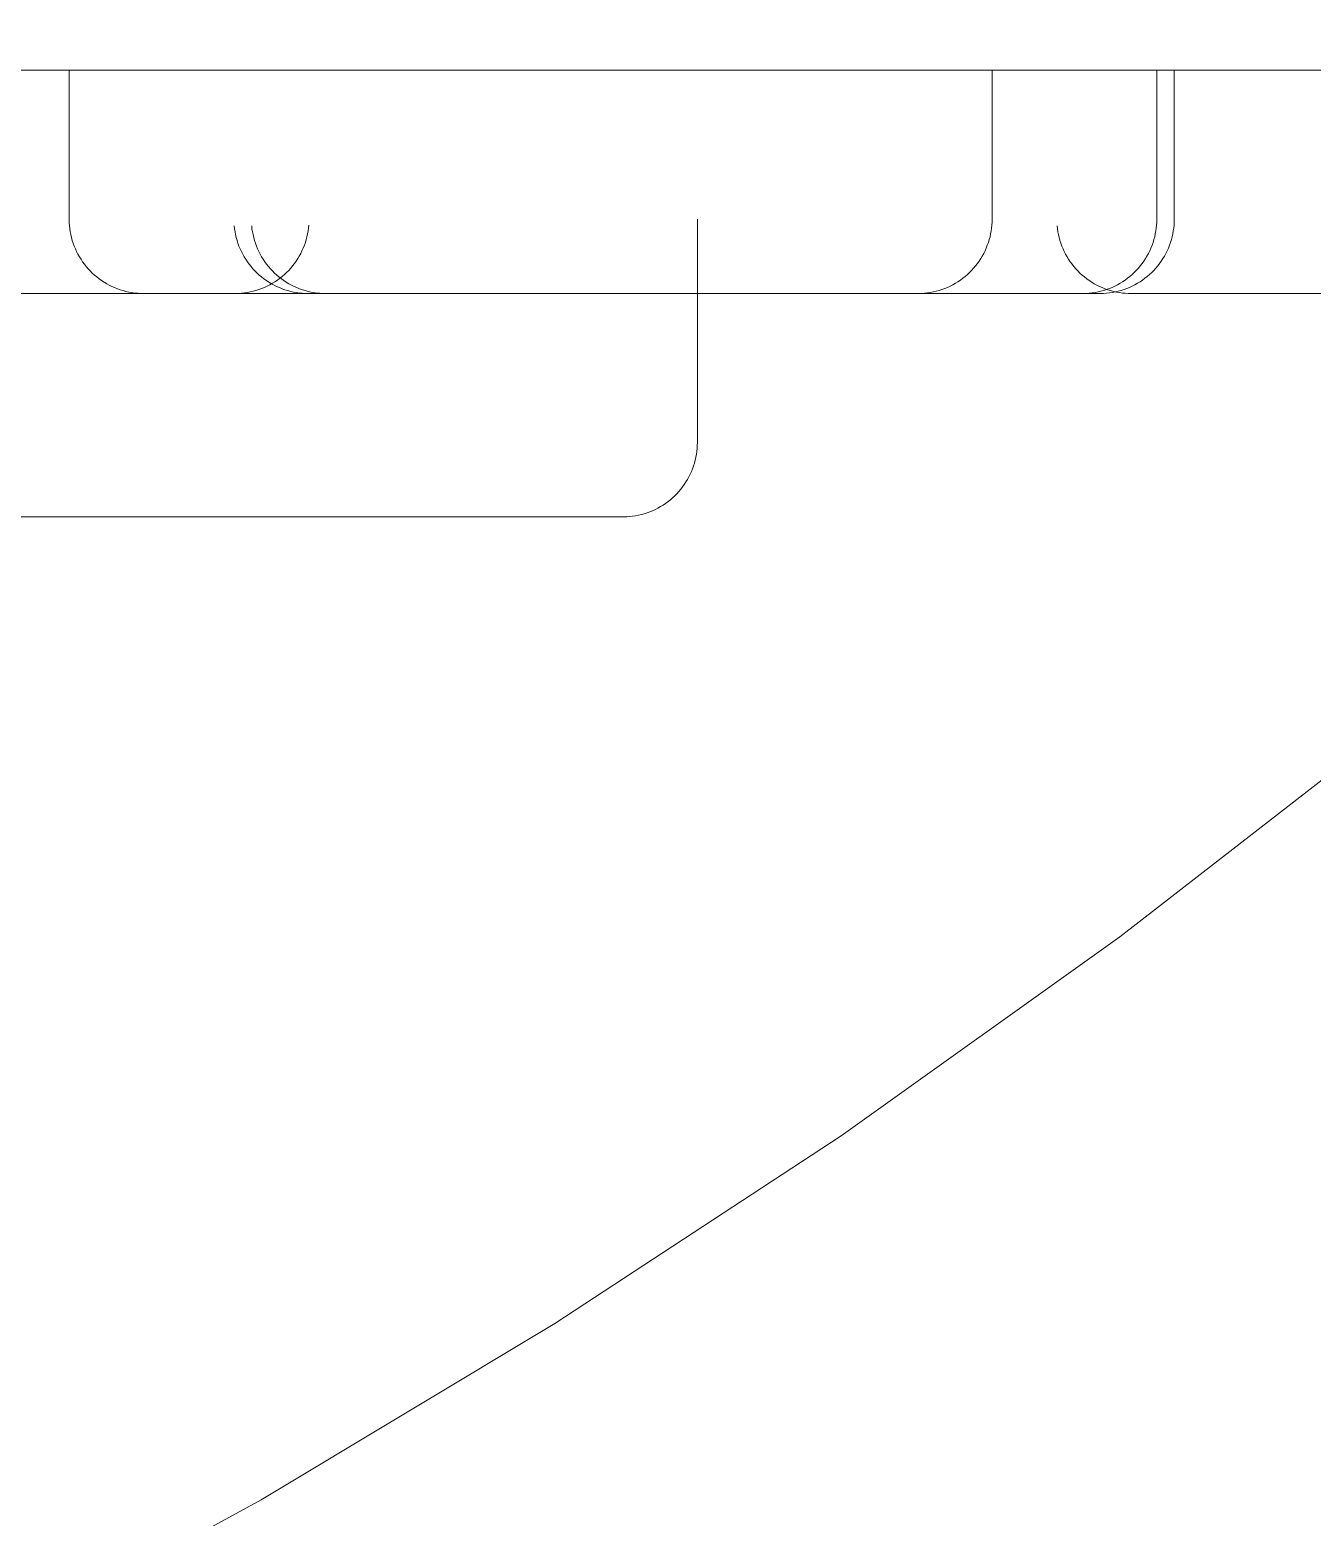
# Model space of a CAD drawing. Header units: metres. Extents: x 13415 to 21618, y 7657 to 10396.
# Drawn here: x 17742.432 to 17744.155, y 9336.404 to 9338.401 of the extents above; entities that cross this region are included whole.
import ezdxf

# ---------------------------------------------------------------- set-up
doc = ezdxf.new("R2010")
doc.units = ezdxf.units.M
doc.header["$LTSCALE"] = 0.2
doc.layers.add('02', color=2, linetype='Continuous')
doc.layers.add('A-GENM', color=2, linetype='Continuous', lineweight=9)

msp = doc.modelspace()

# ---------------------------------------------------------------- hatches: boundary and pattern name
at = {"layer": '02'}
h = msp.add_hatch(dxfattribs=at)
h.set_pattern_fill('ANGLE', color=1, scale=5)
h.set_pattern_definition([(0, (-6806.05, 3562.744), (0, 34.925), [25.4, -9.525]), (90, (-6806.05, 3562.744), (-34.925, 2e-15), [25.4, -9.525])])
h.paths.add_polyline_path([(17948.7938, 9438.521), (17688.7938, 9438.521), (17688.7938, 9148.521), (17948.7938, 9148.521)])

# ---------------------------------------------------------------- linework, layer by layer
at = {"layer": 'A-GENM'}
for p, q in [((17742.4851, 9338.3471), (17742.4851, 9338.1471)), ((17742.5155, 9338.3471), (17743.2967, 9338.3471)), ((17743.2701, 9338.3471), (17743.7143, 9338.3471)), ((17743.2967, 9338.3471), (17743.3783, 9338.3471)), ((17743.7143, 9338.3471), (17743.8515, 9338.3471)), ((17743.7251, 9338.1471), (17743.7251, 9338.3471)), ((17743.828, 9338.3471), (17743.9464, 9338.3471)), ((17743.8424, 9338.3471), (17744.1071, 9338.3471)), ((17743.8424, 9338.3471), (17744.6714, 9338.3471)), ((17744.1213, 9338.3471), (17743.8424, 9338.3471)), ((17743.9464, 9338.1471), (17743.9464, 9338.3471)), ((17743.9699, 9338.1471), (17743.9699, 9338.3471)), ((17743.3291, 9337.8471), (17743.3291, 9338.1471)), ((17743.0349, 9338.0471), (17743.0442, 9338.0471))]:
    msp.add_line(p, q, dxfattribs=at)
at = {"layer": 'A-GENM', "flags": 128}
for points in [[(17737.0291, 9338.3471), (17737.8609, 9338.3471), (17738.6913, 9338.3471), (17739.5191, 9338.3471), (17740.3429, 9338.3471), (17741.1614, 9338.3471), (17741.9733, 9338.3471), (17742.7773, 9338.3471), (17743.5721, 9338.3471), (17744.3564, 9338.3471), (17745.129, 9338.3471), (17745.8886, 9338.3471), (17746.6341, 9338.3471), (17747.3642, 9338.3471), (17748.0778, 9338.3471), (17748.7737, 9338.3471), (17749.4508, 9338.3471)], [(17742.5851, 9338.0471), (17742.5811, 9338.0472), (17742.5772, 9338.0474), (17742.5732, 9338.0478), (17742.5692, 9338.0484), (17742.5653, 9338.0491), (17742.5614, 9338.05), (17742.5575, 9338.051), (17742.5537, 9338.0522), (17742.5499, 9338.0535), (17742.5462, 9338.055), (17742.5425, 9338.0566), (17742.539, 9338.0584), (17742.5355, 9338.0603), (17742.532, 9338.0624), (17742.5287, 9338.0646), (17742.5254, 9338.0669), (17742.5223, 9338.0694), (17742.5192, 9338.0719), (17742.5162, 9338.0746), (17742.5134, 9338.0774), (17742.5107, 9338.0804), (17742.5081, 9338.0834), (17742.5056, 9338.0865), (17742.5032, 9338.0898), (17742.501, 9338.0931), (17742.4989, 9338.0965), (17742.4969, 9338.1), (17742.4951, 9338.1035), (17742.4935, 9338.1072), (17742.4919, 9338.1109), (17742.4906, 9338.1146), (17742.4893, 9338.1184), (17742.4883, 9338.1223), (17742.4874, 9338.1262), (17742.4866, 9338.1301), (17742.486, 9338.1341), (17742.4856, 9338.1381), (17742.4853, 9338.142), (17742.4851, 9338.146), (17742.4851, 9338.1471)], [(17742.8064, 9338.0471), (17742.8024, 9338.0472), (17742.7984, 9338.0474), (17742.7945, 9338.0478), (17742.7905, 9338.0484), (17742.7866, 9338.0491), (17742.7827, 9338.05), (17742.7788, 9338.051), (17742.775, 9338.0522), (17742.7712, 9338.0535), (17742.7675, 9338.055), (17742.7638, 9338.0566), (17742.7603, 9338.0584), (17742.7568, 9338.0603), (17742.7533, 9338.0624), (17742.75, 9338.0646), (17742.7467, 9338.0669), (17742.7436, 9338.0694), (17742.7405, 9338.0719), (17742.7375, 9338.0746), (17742.7347, 9338.0774), (17742.732, 9338.0804), (17742.7294, 9338.0834), (17742.7269, 9338.0865), (17742.7245, 9338.0898), (17742.7223, 9338.0931), (17742.7202, 9338.0965), (17742.7182, 9338.1), (17742.7164, 9338.1035), (17742.7148, 9338.1072), (17742.7132, 9338.1109), (17742.7119, 9338.1146), (17742.7106, 9338.1184), (17742.7096, 9338.1223), (17742.7087, 9338.1262), (17742.7079, 9338.1301), (17742.7073, 9338.1341), (17742.7069, 9338.1381)], [(17742.8072, 9338.1391), (17742.8068, 9338.1351), (17742.8062, 9338.1312), (17742.8055, 9338.1273), (17742.8046, 9338.1233), (17742.8036, 9338.1195), (17742.8024, 9338.1157), (17742.8011, 9338.1119), (17742.7996, 9338.1082), (17742.7979, 9338.1045), (17742.7962, 9338.1009), (17742.7943, 9338.0974), (17742.7922, 9338.094), (17742.79, 9338.0907), (17742.7877, 9338.0874), (17742.7852, 9338.0842), (17742.7827, 9338.0812), (17742.78, 9338.0782), (17742.7771, 9338.0754), (17742.7742, 9338.0727), (17742.7712, 9338.07), (17742.7681, 9338.0676), (17742.7648, 9338.0652), (17742.7615, 9338.063), (17742.7581, 9338.0609), (17742.7546, 9338.0589), (17742.751, 9338.0571), (17742.7474, 9338.0554), (17742.7437, 9338.0539), (17742.74, 9338.0525), (17742.7361, 9338.0513), (17742.7323, 9338.0502), (17742.7284, 9338.0493), (17742.7245, 9338.0486), (17742.7205, 9338.048), (17742.7165, 9338.0475), (17742.7125, 9338.0472), (17742.7086, 9338.0471), (17742.7075, 9338.0471)], [(17742.8299, 9338.0471), (17742.8259, 9338.0472), (17742.8219, 9338.0474), (17742.8179, 9338.0478), (17742.814, 9338.0484), (17742.81, 9338.0491), (17742.8061, 9338.05), (17742.8023, 9338.051), (17742.7984, 9338.0522), (17742.7947, 9338.0535), (17742.791, 9338.055), (17742.7873, 9338.0566), (17742.7837, 9338.0584), (17742.7802, 9338.0603), (17742.7768, 9338.0624), (17742.7734, 9338.0646), (17742.7702, 9338.0669), (17742.767, 9338.0694), (17742.764, 9338.0719), (17742.761, 9338.0746), (17742.7582, 9338.0774), (17742.7554, 9338.0804), (17742.7528, 9338.0834), (17742.7503, 9338.0865), (17742.748, 9338.0898), (17742.7457, 9338.0931), (17742.7437, 9338.0965), (17742.7417, 9338.1), (17742.7399, 9338.1035), (17742.7382, 9338.1072), (17742.7367, 9338.1109), (17742.7353, 9338.1146), (17742.7341, 9338.1184), (17742.733, 9338.1223), (17742.7321, 9338.1262), (17742.7313, 9338.1301), (17742.7307, 9338.1341), (17742.7303, 9338.1381)], [(17743.7251, 9338.1471), (17743.7251, 9338.1431), (17743.7248, 9338.1391), (17743.7244, 9338.1351), (17743.7239, 9338.1312), (17743.7231, 9338.1273), (17743.7223, 9338.1233), (17743.7212, 9338.1195), (17743.7201, 9338.1157), (17743.7187, 9338.1119), (17743.7172, 9338.1082), (17743.7156, 9338.1045), (17743.7138, 9338.1009), (17743.7119, 9338.0974), (17743.7099, 9338.094), (17743.7077, 9338.0907), (17743.7054, 9338.0874), (17743.7029, 9338.0842), (17743.7003, 9338.0812), (17743.6976, 9338.0782), (17743.6948, 9338.0754), (17743.6919, 9338.0727), (17743.6889, 9338.07), (17743.6857, 9338.0676), (17743.6825, 9338.0652), (17743.6792, 9338.063), (17743.6758, 9338.0609), (17743.6723, 9338.0589), (17743.6687, 9338.0571), (17743.6651, 9338.0554), (17743.6614, 9338.0539), (17743.6576, 9338.0525), (17743.6538, 9338.0513), (17743.65, 9338.0502), (17743.6461, 9338.0493), (17743.6421, 9338.0486), (17743.6382, 9338.048), (17743.6342, 9338.0475), (17743.6302, 9338.0472), (17743.6262, 9338.0471), (17743.6251, 9338.0471)], [(17743.7248, 9338.1391), (17743.7244, 9338.1351), (17743.7239, 9338.1312), (17743.7231, 9338.1273), (17743.7223, 9338.1233), (17743.7212, 9338.1195), (17743.7201, 9338.1157), (17743.7187, 9338.1119), (17743.7172, 9338.1082), (17743.7156, 9338.1045), (17743.7138, 9338.1009), (17743.7119, 9338.0974), (17743.7099, 9338.094), (17743.7077, 9338.0907), (17743.7054, 9338.0874), (17743.7029, 9338.0842), (17743.7003, 9338.0812), (17743.6976, 9338.0782), (17743.6948, 9338.0754), (17743.6919, 9338.0727), (17743.6889, 9338.07), (17743.6857, 9338.0676), (17743.6825, 9338.0652), (17743.6792, 9338.063), (17743.6758, 9338.0609), (17743.6723, 9338.0589), (17743.6687, 9338.0571), (17743.6651, 9338.0554), (17743.6614, 9338.0539), (17743.6576, 9338.0525), (17743.6538, 9338.0513), (17743.65, 9338.0502), (17743.6461, 9338.0493), (17743.6421, 9338.0486), (17743.6382, 9338.048), (17743.6342, 9338.0475), (17743.6302, 9338.0472), (17743.6262, 9338.0471), (17743.6251, 9338.0471)], [(17743.9121, 9338.0471), (17743.9081, 9338.0472), (17743.9041, 9338.0474), (17743.9001, 9338.0478), (17743.8961, 9338.0484), (17743.8922, 9338.0491), (17743.8883, 9338.05), (17743.8844, 9338.051), (17743.8806, 9338.0522), (17743.8768, 9338.0535), (17743.8731, 9338.055), (17743.8695, 9338.0566), (17743.8659, 9338.0584), (17743.8624, 9338.0603), (17743.8589, 9338.0624), (17743.8556, 9338.0646), (17743.8523, 9338.0669), (17743.8492, 9338.0694), (17743.8461, 9338.0719), (17743.8432, 9338.0746), (17743.8403, 9338.0774), (17743.8376, 9338.0804), (17743.835, 9338.0834), (17743.8325, 9338.0865), (17743.8301, 9338.0898), (17743.8279, 9338.0931), (17743.8258, 9338.0965), (17743.8239, 9338.1), (17743.8221, 9338.1035), (17743.8204, 9338.1072), (17743.8189, 9338.1109), (17743.8175, 9338.1146), (17743.8163, 9338.1184), (17743.8152, 9338.1223), (17743.8143, 9338.1262), (17743.8135, 9338.1301), (17743.8129, 9338.1341), (17743.8125, 9338.1381)], [(17743.9121, 9338.0471), (17743.9081, 9338.0472), (17743.9041, 9338.0474), (17743.9001, 9338.0478), (17743.8961, 9338.0484), (17743.8922, 9338.0491), (17743.8883, 9338.05), (17743.8844, 9338.051), (17743.8806, 9338.0522), (17743.8768, 9338.0535), (17743.8731, 9338.055), (17743.8695, 9338.0566), (17743.8659, 9338.0584), (17743.8624, 9338.0603), (17743.8589, 9338.0624), (17743.8556, 9338.0646), (17743.8523, 9338.0669), (17743.8492, 9338.0694), (17743.8461, 9338.0719), (17743.8432, 9338.0746), (17743.8403, 9338.0774), (17743.8376, 9338.0804), (17743.835, 9338.0834), (17743.8325, 9338.0865), (17743.8301, 9338.0898), (17743.8279, 9338.0931), (17743.8258, 9338.0965), (17743.8239, 9338.1), (17743.8221, 9338.1035), (17743.8204, 9338.1072), (17743.8189, 9338.1109), (17743.8175, 9338.1146), (17743.8163, 9338.1184), (17743.8152, 9338.1223), (17743.8143, 9338.1262), (17743.8135, 9338.1301), (17743.8129, 9338.1341), (17743.8125, 9338.1381)], [(17743.9464, 9338.1471), (17743.9464, 9338.1431), (17743.9461, 9338.1391), (17743.9457, 9338.1351), (17743.9452, 9338.1312), (17743.9444, 9338.1273), (17743.9436, 9338.1233), (17743.9425, 9338.1195), (17743.9414, 9338.1157), (17743.94, 9338.1119), (17743.9385, 9338.1082), (17743.9369, 9338.1045), (17743.9351, 9338.1009), (17743.9332, 9338.0974), (17743.9312, 9338.094), (17743.929, 9338.0907), (17743.9266, 9338.0874), (17743.9242, 9338.0842), (17743.9216, 9338.0812), (17743.9189, 9338.0782), (17743.9161, 9338.0754), (17743.9132, 9338.0727), (17743.9102, 9338.07), (17743.907, 9338.0676), (17743.9038, 9338.0652), (17743.9005, 9338.063), (17743.8971, 9338.0609), (17743.8936, 9338.0589), (17743.89, 9338.0571), (17743.8864, 9338.0554), (17743.8827, 9338.0539), (17743.8789, 9338.0525), (17743.8751, 9338.0513), (17743.8713, 9338.0502), (17743.8674, 9338.0493), (17743.8634, 9338.0486), (17743.8595, 9338.048), (17743.8555, 9338.0475), (17743.8515, 9338.0472), (17743.8475, 9338.0471), (17743.8464, 9338.0471)], [(17743.9461, 9338.1391), (17743.9457, 9338.1351), (17743.9452, 9338.1312), (17743.9444, 9338.1273), (17743.9436, 9338.1233), (17743.9425, 9338.1195), (17743.9414, 9338.1157), (17743.94, 9338.1119), (17743.9385, 9338.1082), (17743.9369, 9338.1045), (17743.9351, 9338.1009), (17743.9332, 9338.0974), (17743.9312, 9338.094), (17743.929, 9338.0907), (17743.9266, 9338.0874), (17743.9242, 9338.0842), (17743.9216, 9338.0812), (17743.9189, 9338.0782), (17743.9161, 9338.0754), (17743.9132, 9338.0727), (17743.9102, 9338.07), (17743.907, 9338.0676), (17743.9038, 9338.0652), (17743.9005, 9338.063), (17743.8971, 9338.0609), (17743.8936, 9338.0589), (17743.89, 9338.0571), (17743.8864, 9338.0554), (17743.8827, 9338.0539), (17743.8789, 9338.0525), (17743.8751, 9338.0513), (17743.8713, 9338.0502), (17743.8674, 9338.0493), (17743.8634, 9338.0486), (17743.8595, 9338.048), (17743.8555, 9338.0475), (17743.8515, 9338.0472), (17743.8475, 9338.0471), (17743.8464, 9338.0471)], [(17743.9699, 9338.1471), (17743.9698, 9338.1431), (17743.9696, 9338.1391), (17743.9692, 9338.1351), (17743.9686, 9338.1312), (17743.9679, 9338.1273), (17743.967, 9338.1233), (17743.966, 9338.1195), (17743.9648, 9338.1157), (17743.9635, 9338.1119), (17743.962, 9338.1082), (17743.9604, 9338.1045), (17743.9586, 9338.1009), (17743.9567, 9338.0974), (17743.9546, 9338.094), (17743.9524, 9338.0907), (17743.9501, 9338.0874), (17743.9477, 9338.0842), (17743.9451, 9338.0812), (17743.9424, 9338.0782), (17743.9396, 9338.0754), (17743.9366, 9338.0727), (17743.9336, 9338.07), (17743.9305, 9338.0676), (17743.9272, 9338.0652), (17743.9239, 9338.063), (17743.9205, 9338.0609), (17743.917, 9338.0589), (17743.9135, 9338.0571), (17743.9098, 9338.0554), (17743.9061, 9338.0539), (17743.9024, 9338.0525), (17743.8986, 9338.0513), (17743.8947, 9338.0502), (17743.8908, 9338.0493), (17743.8869, 9338.0486), (17743.8829, 9338.048), (17743.879, 9338.0475), (17743.875, 9338.0472), (17743.871, 9338.0471), (17743.8699, 9338.0471)], [(17743.9696, 9338.1391), (17743.9692, 9338.1351), (17743.9686, 9338.1312), (17743.9679, 9338.1273), (17743.967, 9338.1233), (17743.966, 9338.1195), (17743.9648, 9338.1157), (17743.9635, 9338.1119), (17743.962, 9338.1082), (17743.9604, 9338.1045), (17743.9586, 9338.1009), (17743.9567, 9338.0974), (17743.9546, 9338.094), (17743.9524, 9338.0907), (17743.9501, 9338.0874), (17743.9477, 9338.0842), (17743.9451, 9338.0812), (17743.9424, 9338.0782), (17743.9396, 9338.0754), (17743.9366, 9338.0727), (17743.9336, 9338.07), (17743.9305, 9338.0676), (17743.9272, 9338.0652), (17743.9239, 9338.063), (17743.9205, 9338.0609), (17743.917, 9338.0589), (17743.9135, 9338.0571), (17743.9098, 9338.0554), (17743.9061, 9338.0539), (17743.9024, 9338.0525), (17743.8986, 9338.0513), (17743.8947, 9338.0502), (17743.8908, 9338.0493), (17743.8869, 9338.0486), (17743.8829, 9338.048), (17743.879, 9338.0475), (17743.875, 9338.0472), (17743.871, 9338.0471), (17743.8699, 9338.0471)], [(17737.0291, 9334.9071), (17737.489, 9334.9163), (17737.9481, 9334.9439), (17738.4058, 9334.9898), (17738.8612, 9335.054), (17739.3138, 9335.1364), (17739.7627, 9335.2367), (17740.2072, 9335.355), (17740.6466, 9335.4909), (17741.0802, 9335.6443), (17741.5074, 9335.8149), (17741.9274, 9336.0025), (17742.3395, 9336.2067), (17742.7432, 9336.4272), (17743.1377, 9336.6637), (17743.5225, 9336.9158), (17743.8968, 9337.183), (17744.2602, 9337.465), (17744.612, 9337.7614), (17744.9517, 9338.0715)], [(17742.7075, 9338.0471), (17742.7071, 9338.0471), (17742.7058, 9338.0471), (17742.7037, 9338.0471), (17742.7008, 9338.0471), (17742.6971, 9338.0471), (17742.6926, 9338.0471), (17742.6872, 9338.0471), (17742.6811, 9338.0471), (17742.6741, 9338.0471), (17742.6664, 9338.0471), (17742.6579, 9338.0471), (17742.6487, 9338.0471), (17742.6387, 9338.0471), (17742.628, 9338.0471), (17742.6166, 9338.0471), (17742.6046, 9338.0471), (17742.5918, 9338.0471), (17742.5784, 9338.0471), (17742.5644, 9338.0471), (17742.5498, 9338.0471), (17742.5346, 9338.0471), (17742.5188, 9338.0471), (17742.5025, 9338.0471), (17742.4857, 9338.0471), (17742.4684, 9338.0471), (17742.4507, 9338.0471), (17742.4326, 9338.0471), (17742.414, 9338.0471)], [(17742.4249, 9338.0471), (17742.4432, 9338.0471), (17742.4611, 9338.0471), (17742.4786, 9338.0471), (17742.4956, 9338.0471), (17742.5121, 9338.0471), (17742.5281, 9338.0471), (17742.5435, 9338.0471), (17742.5584, 9338.0471), (17742.5727, 9338.0471), (17742.5863, 9338.0471), (17742.5993, 9338.0471), (17742.6117, 9338.0471), (17742.6234, 9338.0471), (17742.6344, 9338.0471), (17742.6447, 9338.0471), (17742.6542, 9338.0471), (17742.663, 9338.0471), (17742.671, 9338.0471), (17742.6783, 9338.0471), (17742.6848, 9338.0471), (17742.6904, 9338.0471), (17742.6953, 9338.0471), (17742.6994, 9338.0471), (17742.7026, 9338.0471), (17742.705, 9338.0471), (17742.7066, 9338.0471), (17742.7074, 9338.0471)], [(17742.5851, 9338.0471), (17742.5856, 9338.0471), (17742.5868, 9338.0471), (17742.5889, 9338.0471), (17742.5918, 9338.0471), (17742.5955, 9338.0471), (17742.6, 9338.0471), (17742.6054, 9338.0471), (17742.6115, 9338.0471), (17742.6185, 9338.0471), (17742.6262, 9338.0471), (17742.6347, 9338.0471), (17742.6439, 9338.0471), (17742.6539, 9338.0471), (17742.6646, 9338.0471), (17742.676, 9338.0471), (17742.6881, 9338.0471), (17742.7008, 9338.0471), (17742.7142, 9338.0471), (17742.7282, 9338.0471), (17742.7429, 9338.0471), (17742.7581, 9338.0471), (17742.7738, 9338.0471), (17742.7901, 9338.0471), (17742.8069, 9338.0471), (17742.8242, 9338.0471), (17742.8419, 9338.0471), (17742.8601, 9338.0471), (17742.8786, 9338.0471), (17742.8975, 9338.0471), (17742.9167, 9338.0471), (17742.9362, 9338.0471), (17742.956, 9338.0471), (17742.9761, 9338.0471), (17742.9963, 9338.0471), (17743.0168, 9338.0471), (17743.0373, 9338.0471), (17743.058, 9338.0471), (17743.0787, 9338.0471), (17743.0995, 9338.0471), (17743.1203, 9338.0471), (17743.1411, 9338.0471), (17743.1618, 9338.0471), (17743.1824, 9338.0471), (17743.2029, 9338.0471), (17743.2233, 9338.0471), (17743.2434, 9338.0471), (17743.2634, 9338.0471), (17743.2658, 9338.0471)], [(17742.9445, 9338.0471), (17742.9248, 9338.0471), (17742.9054, 9338.0471), (17742.8864, 9338.0471), (17742.8677, 9338.0471), (17742.8494, 9338.0471), (17742.8315, 9338.0471), (17742.814, 9338.0471), (17742.797, 9338.0471), (17742.7805, 9338.0471), (17742.7646, 9338.0471), (17742.7491, 9338.0471), (17742.7342, 9338.0471), (17742.72, 9338.0471), (17742.7063, 9338.0471), (17742.6933, 9338.0471), (17742.6809, 9338.0471), (17742.6692, 9338.0471), (17742.6582, 9338.0471), (17742.648, 9338.0471), (17742.6384, 9338.0471), (17742.6296, 9338.0471), (17742.6216, 9338.0471), (17742.6143, 9338.0471), (17742.6079, 9338.0471), (17742.6022, 9338.0471), (17742.5973, 9338.0471), (17742.5932, 9338.0471), (17742.59, 9338.0471), (17742.5876, 9338.0471), (17742.586, 9338.0471), (17742.5852, 9338.0471)], [(17742.8064, 9338.0471), (17742.8069, 9338.0471), (17742.8081, 9338.0471), (17742.8102, 9338.0471), (17742.8131, 9338.0471), (17742.8168, 9338.0471), (17742.8213, 9338.0471), (17742.8267, 9338.0471), (17742.8328, 9338.0471), (17742.8398, 9338.0471), (17742.8475, 9338.0471), (17742.856, 9338.0471), (17742.8652, 9338.0471), (17742.8752, 9338.0471), (17742.8859, 9338.0471), (17742.8973, 9338.0471), (17742.9093, 9338.0471), (17742.9221, 9338.0471), (17742.9355, 9338.0471), (17742.9495, 9338.0471), (17742.9642, 9338.0471), (17742.9794, 9338.0471), (17742.9951, 9338.0471), (17743.0114, 9338.0471), (17743.0282, 9338.0471), (17743.0455, 9338.0471), (17743.0632, 9338.0471), (17743.0813, 9338.0471), (17743.0999, 9338.0471), (17743.1188, 9338.0471), (17743.138, 9338.0471), (17743.1575, 9338.0471), (17743.1773, 9338.0471), (17743.1974, 9338.0471), (17743.2176, 9338.0471), (17743.2381, 9338.0471), (17743.2586, 9338.0471), (17743.2793, 9338.0471), (17743.3, 9338.0471), (17743.3208, 9338.0471), (17743.3416, 9338.0471), (17743.3624, 9338.0471), (17743.3831, 9338.0471), (17743.4037, 9338.0471), (17743.4242, 9338.0471), (17743.4446, 9338.0471), (17743.4647, 9338.0471), (17743.4847, 9338.0471), (17743.5044, 9338.0471), (17743.5238, 9338.0471), (17743.5428, 9338.0471), (17743.5616, 9338.0471), (17743.5799, 9338.0471), (17743.5979, 9338.0471), (17743.6154, 9338.0471), (17743.6325, 9338.0471), (17743.649, 9338.0471), (17743.6651, 9338.0471), (17743.6806, 9338.0471), (17743.6955, 9338.0471), (17743.7099, 9338.0471), (17743.7236, 9338.0471), (17743.7367, 9338.0471), (17743.7471, 9338.0471)], [(17742.9058, 9338.0471), (17742.8939, 9338.0471), (17742.8827, 9338.0471), (17742.8722, 9338.0471), (17742.8624, 9338.0471), (17742.8534, 9338.0471), (17742.8452, 9338.0471), (17742.8377, 9338.0471), (17742.831, 9338.0471), (17742.825, 9338.0471), (17742.8199, 9338.0471), (17742.8156, 9338.0471), (17742.8121, 9338.0471), (17742.8095, 9338.0471), (17742.8077, 9338.0471), (17742.8066, 9338.0471)], [(17742.8299, 9338.0471), (17742.8303, 9338.0471), (17742.8316, 9338.0471), (17742.8336, 9338.0471), (17742.8365, 9338.0471), (17742.8403, 9338.0471), (17742.8448, 9338.0471), (17742.8501, 9338.0471), (17742.8563, 9338.0471), (17742.8632, 9338.0471), (17742.8709, 9338.0471), (17742.8794, 9338.0471), (17742.8887, 9338.0471), (17742.8986, 9338.0471), (17742.9093, 9338.0471), (17742.9207, 9338.0471), (17742.9328, 9338.0471), (17742.9456, 9338.0471), (17742.959, 9338.0471), (17742.973, 9338.0471), (17742.9876, 9338.0471), (17743.0028, 9338.0471), (17743.0186, 9338.0471), (17743.0349, 9338.0471), (17743.0517, 9338.0471), (17743.0689, 9338.0471), (17743.0867, 9338.0471), (17743.1048, 9338.0471), (17743.1233, 9338.0471), (17743.1422, 9338.0471), (17743.1615, 9338.0471), (17743.181, 9338.0471), (17743.2008, 9338.0471), (17743.2208, 9338.0471), (17743.2411, 9338.0471), (17743.2615, 9338.0471), (17743.2821, 9338.0471), (17743.3027, 9338.0471), (17743.3235, 9338.0471), (17743.3443, 9338.0471), (17743.3651, 9338.0471), (17743.3859, 9338.0471), (17743.4066, 9338.0471), (17743.4272, 9338.0471), (17743.4477, 9338.0471), (17743.468, 9338.0471), (17743.4882, 9338.0471), (17743.5081, 9338.0471), (17743.5278, 9338.0471), (17743.5472, 9338.0471), (17743.5663, 9338.0471), (17743.585, 9338.0471), (17743.6034, 9338.0471), (17743.6213, 9338.0471), (17743.6389, 9338.0471), (17743.6555, 9338.0471)], [(17743.0442, 9338.0471), (17743.0277, 9338.0471), (17743.0116, 9338.0471), (17742.9961, 9338.0471), (17742.9811, 9338.0471), (17742.9668, 9338.0471), (17742.953, 9338.0471), (17742.9399, 9338.0471), (17742.9274, 9338.0471), (17742.9156, 9338.0471), (17742.9045, 9338.0471), (17742.8942, 9338.0471), (17742.8845, 9338.0471), (17742.8756, 9338.0471), (17742.8675, 9338.0471), (17742.8601, 9338.0471), (17742.8535, 9338.0471), (17742.8477, 9338.0471), (17742.8427, 9338.0471), (17742.8385, 9338.0471), (17742.8352, 9338.0471), (17742.8326, 9338.0471), (17742.8309, 9338.0471), (17742.83, 9338.0471)], [(17743.8464, 9338.0471), (17743.846, 9338.0471), (17743.8448, 9338.0471), (17743.8427, 9338.0471), (17743.8398, 9338.0471), (17743.8361, 9338.0471), (17743.8315, 9338.0471), (17743.8262, 9338.0471), (17743.82, 9338.0471), (17743.8131, 9338.0471), (17743.8054, 9338.0471), (17743.7969, 9338.0471), (17743.7877, 9338.0471), (17743.7777, 9338.0471), (17743.767, 9338.0471), (17743.7556, 9338.0471), (17743.7435, 9338.0471), (17743.7308, 9338.0471), (17743.7174, 9338.0471), (17743.7034, 9338.0471), (17743.6887, 9338.0471), (17743.6735, 9338.0471), (17743.6578, 9338.0471), (17743.6415, 9338.0471), (17743.6247, 9338.0471), (17743.6074, 9338.0471), (17743.5897, 9338.0471), (17743.5715, 9338.0471), (17743.553, 9338.0471), (17743.5341, 9338.0471), (17743.5149, 9338.0471), (17743.4953, 9338.0471), (17743.4755, 9338.0471), (17743.4555, 9338.0471), (17743.4352, 9338.0471), (17743.4148, 9338.0471), (17743.3943, 9338.0471), (17743.3736, 9338.0471), (17743.3528, 9338.0471), (17743.3321, 9338.0471), (17743.3113, 9338.0471), (17743.2905, 9338.0471), (17743.2698, 9338.0471), (17743.2491, 9338.0471), (17743.2286, 9338.0471), (17743.2083, 9338.0471), (17743.1881, 9338.0471), (17743.1682, 9338.0471), (17743.1485, 9338.0471), (17743.1291, 9338.0471), (17743.11, 9338.0471), (17743.0913, 9338.0471), (17743.0729, 9338.0471), (17743.055, 9338.0471), (17743.0375, 9338.0471), (17743.0204, 9338.0471), (17743.0039, 9338.0471), (17742.9878, 9338.0471), (17742.9723, 9338.0471), (17742.9573, 9338.0471), (17742.943, 9338.0471), (17742.9293, 9338.0471), (17742.9162, 9338.0471), (17742.9058, 9338.0471)], [(17743.6251, 9338.0471), (17743.6247, 9338.0471), (17743.6235, 9338.0471), (17743.6214, 9338.0471), (17743.6185, 9338.0471), (17743.6148, 9338.0471), (17743.6102, 9338.0471), (17743.6049, 9338.0471), (17743.5987, 9338.0471), (17743.5918, 9338.0471), (17743.5841, 9338.0471), (17743.5756, 9338.0471), (17743.5664, 9338.0471), (17743.5564, 9338.0471), (17743.5457, 9338.0471), (17743.5343, 9338.0471), (17743.5222, 9338.0471), (17743.5095, 9338.0471), (17743.4961, 9338.0471), (17743.4821, 9338.0471), (17743.4674, 9338.0471), (17743.4522, 9338.0471), (17743.4365, 9338.0471), (17743.4202, 9338.0471), (17743.4034, 9338.0471), (17743.3861, 9338.0471), (17743.3684, 9338.0471), (17743.3502, 9338.0471), (17743.3317, 9338.0471), (17743.3128, 9338.0471), (17743.2936, 9338.0471), (17743.274, 9338.0471), (17743.2542, 9338.0471), (17743.2342, 9338.0471), (17743.2139, 9338.0471), (17743.1935, 9338.0471), (17743.173, 9338.0471), (17743.1523, 9338.0471), (17743.1315, 9338.0471), (17743.1108, 9338.0471), (17743.09, 9338.0471), (17743.0692, 9338.0471), (17743.0485, 9338.0471), (17743.0278, 9338.0471), (17743.0073, 9338.0471), (17742.987, 9338.0471), (17742.9668, 9338.0471), (17742.9469, 9338.0471), (17742.9445, 9338.0471)], [(17743.0233, 9338.0471), (17743.0404, 9338.0471), (17743.058, 9338.0471), (17743.076, 9338.0471), (17743.0944, 9338.0471), (17743.1132, 9338.0471), (17743.1324, 9338.0471), (17743.1518, 9338.0471), (17743.1715, 9338.0471), (17743.1915, 9338.0471), (17743.2117, 9338.0471), (17743.2321, 9338.0471), (17743.2526, 9338.0471), (17743.2732, 9338.0471), (17743.294, 9338.0471), (17743.3148, 9338.0471), (17743.3356, 9338.0471), (17743.3563, 9338.0471), (17743.3771, 9338.0471), (17743.3977, 9338.0471), (17743.4183, 9338.0471), (17743.4387, 9338.0471), (17743.4589, 9338.0471), (17743.4789, 9338.0471), (17743.4986, 9338.0471), (17743.5181, 9338.0471), (17743.5373, 9338.0471), (17743.5561, 9338.0471), (17743.5746, 9338.0471), (17743.5927, 9338.0471), (17743.6103, 9338.0471), (17743.6275, 9338.0471), (17743.6442, 9338.0471), (17743.6604, 9338.0471), (17743.6761, 9338.0471), (17743.6912, 9338.0471), (17743.7058, 9338.0471), (17743.7197, 9338.0471), (17743.733, 9338.0471), (17743.7456, 9338.0471), (17743.7576, 9338.0471), (17743.7689, 9338.0471), (17743.7794, 9338.0471), (17743.7893, 9338.0471), (17743.7984, 9338.0471), (17743.8067, 9338.0471), (17743.8143, 9338.0471), (17743.8211, 9338.0471), (17743.8271, 9338.0471), (17743.8324, 9338.0471), (17743.8368, 9338.0471), (17743.8403, 9338.0471), (17743.8431, 9338.0471), (17743.845, 9338.0471), (17743.8462, 9338.0471)], [(17743.0253, 9338.0471), (17743.0459, 9338.0471), (17743.0666, 9338.0471), (17743.0874, 9338.0471), (17743.1082, 9338.0471), (17743.129, 9338.0471), (17743.1497, 9338.0471), (17743.1704, 9338.0471), (17743.191, 9338.0471), (17743.2114, 9338.0471), (17743.2317, 9338.0471), (17743.2518, 9338.0471), (17743.2716, 9338.0471), (17743.2912, 9338.0471), (17743.3104, 9338.0471), (17743.3294, 9338.0471), (17743.348, 9338.0471), (17743.3662, 9338.0471), (17743.3839, 9338.0471), (17743.4013, 9338.0471), (17743.4181, 9338.0471), (17743.4345, 9338.0471), (17743.4503, 9338.0471), (17743.4656, 9338.0471), (17743.4803, 9338.0471), (17743.4944, 9338.0471), (17743.5079, 9338.0471), (17743.5207, 9338.0471), (17743.5329, 9338.0471), (17743.5443, 9338.0471), (17743.5551, 9338.0471), (17743.5652, 9338.0471), (17743.5745, 9338.0471), (17743.5831, 9338.0471), (17743.5909, 9338.0471), (17743.5979, 9338.0471), (17743.6042, 9338.0471), (17743.6096, 9338.0471), (17743.6143, 9338.0471), (17743.6181, 9338.0471), (17743.6211, 9338.0471), (17743.6233, 9338.0471), (17743.6246, 9338.0471), (17743.6251, 9338.0471)], [(17743.7471, 9338.0471), (17743.7346, 9338.0471), (17743.7214, 9338.0471), (17743.7075, 9338.0471), (17743.6931, 9338.0471), (17743.678, 9338.0471), (17743.6624, 9338.0471), (17743.6463, 9338.0471), (17743.6296, 9338.0471), (17743.6125, 9338.0471), (17743.5949, 9338.0471), (17743.5769, 9338.0471), (17743.5584, 9338.0471), (17743.5397, 9338.0471), (17743.5205, 9338.0471), (17743.5011, 9338.0471), (17743.4813, 9338.0471), (17743.4614, 9338.0471), (17743.4412, 9338.0471), (17743.4208, 9338.0471), (17743.4003, 9338.0471), (17743.3796, 9338.0471), (17743.3589, 9338.0471), (17743.3381, 9338.0471), (17743.3173, 9338.0471), (17743.2965, 9338.0471), (17743.2758, 9338.0471), (17743.2552, 9338.0471), (17743.2346, 9338.0471), (17743.2142, 9338.0471), (17743.194, 9338.0471), (17743.174, 9338.0471), (17743.1542, 9338.0471), (17743.1348, 9338.0471), (17743.1156, 9338.0471), (17743.0967, 9338.0471), (17743.0783, 9338.0471), (17743.0602, 9338.0471), (17743.0425, 9338.0471), (17743.0254, 9338.0471)], [(17743.6555, 9338.0471), (17743.6385, 9338.0471), (17743.6209, 9338.0471), (17743.603, 9338.0471), (17743.5846, 9338.0471), (17743.5659, 9338.0471), (17743.5468, 9338.0471), (17743.5274, 9338.0471), (17743.5077, 9338.0471), (17743.4878, 9338.0471), (17743.4676, 9338.0471), (17743.4472, 9338.0471), (17743.4267, 9338.0471), (17743.4061, 9338.0471), (17743.3854, 9338.0471), (17743.3646, 9338.0471), (17743.3438, 9338.0471), (17743.323, 9338.0471), (17743.3023, 9338.0471), (17743.2816, 9338.0471), (17743.2611, 9338.0471), (17743.2406, 9338.0471), (17743.2204, 9338.0471), (17743.2004, 9338.0471), (17743.1806, 9338.0471), (17743.161, 9338.0471), (17743.1418, 9338.0471), (17743.1229, 9338.0471), (17743.1044, 9338.0471), (17743.0863, 9338.0471), (17743.0685, 9338.0471), (17743.0513, 9338.0471), (17743.0345, 9338.0471)], [(17743.2658, 9338.0471), (17743.2459, 9338.0471), (17743.2258, 9338.0471), (17743.2055, 9338.0471), (17743.185, 9338.0471), (17743.1644, 9338.0471), (17743.1437, 9338.0471), (17743.1229, 9338.0471), (17743.1021, 9338.0471), (17743.0813, 9338.0471), (17743.0606, 9338.0471), (17743.0399, 9338.0471)], [(17743.0442, 9338.0471), (17743.0613, 9338.0471), (17743.0788, 9338.0471), (17743.0968, 9338.0471), (17743.1152, 9338.0471), (17743.1339, 9338.0471), (17743.153, 9338.0471), (17743.1724, 9338.0471), (17743.1921, 9338.0471), (17743.212, 9338.0471), (17743.2322, 9338.0471), (17743.2525, 9338.0471), (17743.273, 9338.0471), (17743.2937, 9338.0471), (17743.3144, 9338.0471), (17743.3352, 9338.0471), (17743.356, 9338.0471), (17743.3768, 9338.0471), (17743.3975, 9338.0471), (17743.4182, 9338.0471), (17743.4387, 9338.0471), (17743.4591, 9338.0471), (17743.4794, 9338.0471), (17743.4994, 9338.0471), (17743.5192, 9338.0471), (17743.5387, 9338.0471), (17743.558, 9338.0471), (17743.5769, 9338.0471), (17743.5954, 9338.0471), (17743.6135, 9338.0471), (17743.6312, 9338.0471), (17743.6485, 9338.0471), (17743.6653, 9338.0471), (17743.6816, 9338.0471), (17743.6973, 9338.0471), (17743.7125, 9338.0471), (17743.7271, 9338.0471), (17743.7411, 9338.0471), (17743.7545, 9338.0471), (17743.7673, 9338.0471), (17743.7793, 9338.0471), (17743.7907, 9338.0471), (17743.8014, 9338.0471), (17743.8113, 9338.0471), (17743.8206, 9338.0471), (17743.829, 9338.0471), (17743.8367, 9338.0471), (17743.8436, 9338.0471), (17743.8498, 9338.0471), (17743.8551, 9338.0471), (17743.8596, 9338.0471), (17743.8633, 9338.0471), (17743.8662, 9338.0471), (17743.8683, 9338.0471), (17743.8695, 9338.0471), (17743.8699, 9338.0471)], [(17743.8699, 9338.0471), (17743.8695, 9338.0471), (17743.8682, 9338.0471), (17743.8662, 9338.0471), (17743.8633, 9338.0471), (17743.8595, 9338.0471), (17743.855, 9338.0471), (17743.8496, 9338.0471), (17743.8435, 9338.0471), (17743.8366, 9338.0471), (17743.8288, 9338.0471), (17743.8204, 9338.0471), (17743.8111, 9338.0471), (17743.8012, 9338.0471), (17743.7905, 9338.0471), (17743.7791, 9338.0471), (17743.767, 9338.0471), (17743.7542, 9338.0471), (17743.7408, 9338.0471), (17743.7268, 9338.0471), (17743.7122, 9338.0471), (17743.697, 9338.0471), (17743.6812, 9338.0471), (17743.6649, 9338.0471), (17743.6481, 9338.0471), (17743.6309, 9338.0471), (17743.6131, 9338.0471), (17743.595, 9338.0471), (17743.5764, 9338.0471), (17743.5575, 9338.0471), (17743.5383, 9338.0471), (17743.5188, 9338.0471), (17743.499, 9338.0471), (17743.4789, 9338.0471), (17743.4587, 9338.0471), (17743.4383, 9338.0471), (17743.4177, 9338.0471), (17743.397, 9338.0471), (17743.3763, 9338.0471), (17743.3555, 9338.0471), (17743.3347, 9338.0471), (17743.3139, 9338.0471), (17743.2932, 9338.0471), (17743.2726, 9338.0471), (17743.2521, 9338.0471), (17743.2317, 9338.0471), (17743.2116, 9338.0471), (17743.1917, 9338.0471), (17743.172, 9338.0471), (17743.1526, 9338.0471), (17743.1335, 9338.0471), (17743.1148, 9338.0471), (17743.0964, 9338.0471), (17743.0784, 9338.0471), (17743.0609, 9338.0471), (17743.0442, 9338.0471)], [(17743.6251, 9338.0471), (17743.6247, 9338.0471), (17743.6235, 9338.0471), (17743.6214, 9338.0471), (17743.6185, 9338.0471), (17743.6148, 9338.0471), (17743.6102, 9338.0471), (17743.6049, 9338.0471), (17743.5987, 9338.0471), (17743.5918, 9338.0471), (17743.5841, 9338.0471), (17743.5756, 9338.0471), (17743.5664, 9338.0471), (17743.5564, 9338.0471), (17743.5457, 9338.0471), (17743.5343, 9338.0471), (17743.5222, 9338.0471), (17743.5095, 9338.0471), (17743.4961, 9338.0471), (17743.4821, 9338.0471), (17743.4674, 9338.0471), (17743.4522, 9338.0471), (17743.4365, 9338.0471), (17743.4202, 9338.0471), (17743.4034, 9338.0471), (17743.3861, 9338.0471), (17743.3684, 9338.0471), (17743.3502, 9338.0471), (17743.3317, 9338.0471), (17743.3128, 9338.0471), (17743.2936, 9338.0471), (17743.274, 9338.0471), (17743.2658, 9338.0471)], [(17743.2658, 9338.0471), (17743.2855, 9338.0471), (17743.3048, 9338.0471), (17743.3239, 9338.0471), (17743.3426, 9338.0471), (17743.3609, 9338.0471), (17743.3788, 9338.0471), (17743.3962, 9338.0471), (17743.4132, 9338.0471), (17743.4297, 9338.0471), (17743.4457, 9338.0471), (17743.4612, 9338.0471), (17743.476, 9338.0471), (17743.4903, 9338.0471), (17743.504, 9338.0471), (17743.517, 9338.0471), (17743.5294, 9338.0471), (17743.5411, 9338.0471), (17743.552, 9338.0471), (17743.5623, 9338.0471), (17743.5719, 9338.0471), (17743.5807, 9338.0471), (17743.5887, 9338.0471), (17743.596, 9338.0471), (17743.6024, 9338.0471), (17743.6081, 9338.0471), (17743.613, 9338.0471), (17743.6171, 9338.0471), (17743.6203, 9338.0471), (17743.6227, 9338.0471), (17743.6243, 9338.0471), (17743.6251, 9338.0471)], [(17743.8699, 9338.0471), (17743.8695, 9338.0471), (17743.8682, 9338.0471), (17743.8662, 9338.0471), (17743.8633, 9338.0471), (17743.8595, 9338.0471), (17743.855, 9338.0471), (17743.8496, 9338.0471), (17743.8435, 9338.0471), (17743.8366, 9338.0471), (17743.8288, 9338.0471), (17743.8204, 9338.0471), (17743.8111, 9338.0471), (17743.8012, 9338.0471), (17743.7905, 9338.0471), (17743.7791, 9338.0471), (17743.767, 9338.0471), (17743.7542, 9338.0471), (17743.7408, 9338.0471), (17743.7268, 9338.0471), (17743.7122, 9338.0471), (17743.697, 9338.0471), (17743.6812, 9338.0471), (17743.6649, 9338.0471), (17743.6555, 9338.0471)], [(17743.6555, 9338.0471), (17743.6721, 9338.0471), (17743.6882, 9338.0471), (17743.7037, 9338.0471), (17743.7187, 9338.0471), (17743.733, 9338.0471), (17743.7468, 9338.0471), (17743.7599, 9338.0471), (17743.7724, 9338.0471), (17743.7841, 9338.0471), (17743.7952, 9338.0471), (17743.8056, 9338.0471), (17743.8153, 9338.0471), (17743.8242, 9338.0471), (17743.8323, 9338.0471), (17743.8397, 9338.0471), (17743.8463, 9338.0471), (17743.8521, 9338.0471), (17743.8571, 9338.0471), (17743.8613, 9338.0471), (17743.8646, 9338.0471), (17743.8672, 9338.0471), (17743.8689, 9338.0471), (17743.8698, 9338.0471)], [(17743.8464, 9338.0471), (17743.846, 9338.0471), (17743.8448, 9338.0471), (17743.8427, 9338.0471), (17743.8398, 9338.0471), (17743.8361, 9338.0471), (17743.8315, 9338.0471), (17743.8262, 9338.0471), (17743.82, 9338.0471), (17743.8131, 9338.0471), (17743.8054, 9338.0471), (17743.7969, 9338.0471), (17743.7877, 9338.0471), (17743.7777, 9338.0471), (17743.767, 9338.0471), (17743.7556, 9338.0471), (17743.7471, 9338.0471)], [(17743.7471, 9338.0471), (17743.759, 9338.0471), (17743.7702, 9338.0471), (17743.7807, 9338.0471), (17743.7904, 9338.0471), (17743.7995, 9338.0471), (17743.8077, 9338.0471), (17743.8152, 9338.0471), (17743.8219, 9338.0471), (17743.8278, 9338.0471), (17743.8329, 9338.0471), (17743.8372, 9338.0471), (17743.8407, 9338.0471), (17743.8434, 9338.0471), (17743.8452, 9338.0471), (17743.8462, 9338.0471)], [(17743.9121, 9338.0471), (17743.9125, 9338.0471), (17743.9137, 9338.0471), (17743.9158, 9338.0471), (17743.9187, 9338.0471), (17743.9224, 9338.0471), (17743.927, 9338.0471), (17743.9323, 9338.0471), (17743.9375, 9338.0471)], [(17743.9121, 9338.0471), (17743.9125, 9338.0471), (17743.9137, 9338.0471), (17743.9158, 9338.0471), (17743.9187, 9338.0471), (17743.9224, 9338.0471), (17743.927, 9338.0471), (17743.9323, 9338.0471), (17743.9385, 9338.0471), (17743.9454, 9338.0471), (17743.9531, 9338.0471), (17743.9616, 9338.0471), (17743.9708, 9338.0471), (17743.9808, 9338.0471), (17743.9915, 9338.0471), (17744.0029, 9338.0471), (17744.015, 9338.0471), (17744.0277, 9338.0471), (17744.0411, 9338.0471), (17744.0552, 9338.0471), (17744.0698, 9338.0471), (17744.085, 9338.0471), (17744.1007, 9338.0471), (17744.117, 9338.0471), (17744.1338, 9338.0471), (17744.1511, 9338.0471), (17744.1688, 9338.0471)], [(17744.1632, 9338.0471), (17744.1456, 9338.0471), (17744.1285, 9338.0471), (17744.1119, 9338.0471), (17744.0957, 9338.0471), (17744.0801, 9338.0471), (17744.0651, 9338.0471), (17744.0507, 9338.0471), (17744.0369, 9338.0471), (17744.0237, 9338.0471), (17744.0111, 9338.0471), (17743.9992, 9338.0471), (17743.9881, 9338.0471), (17743.9776, 9338.0471), (17743.9678, 9338.0471), (17743.9589, 9338.0471), (17743.9506, 9338.0471), (17743.9431, 9338.0471), (17743.9364, 9338.0471), (17743.9306, 9338.0471), (17743.9255, 9338.0471), (17743.9212, 9338.0471), (17743.9177, 9338.0471), (17743.9151, 9338.0471), (17743.9132, 9338.0471), (17743.9123, 9338.0471)], [(17743.9375, 9338.0471), (17743.9315, 9338.0471), (17743.9263, 9338.0471), (17743.9218, 9338.0471), (17743.9182, 9338.0471), (17743.9155, 9338.0471), (17743.9135, 9338.0471), (17743.9124, 9338.0471)], [(17743.9375, 9338.0471), (17743.9443, 9338.0471), (17743.9519, 9338.0471), (17743.9603, 9338.0471), (17743.9694, 9338.0471), (17743.9793, 9338.0471), (17743.9899, 9338.0471), (17744.0012, 9338.0471), (17744.0132, 9338.0471), (17744.0258, 9338.0471), (17744.0391, 9338.0471), (17744.0531, 9338.0471), (17744.0676, 9338.0471), (17744.0827, 9338.0471), (17744.0984, 9338.0471), (17744.1146, 9338.0471), (17744.1314, 9338.0471), (17744.1486, 9338.0471), (17744.1662, 9338.0471)], [(17744.1606, 9338.0471), (17744.1431, 9338.0471), (17744.126, 9338.0471), (17744.1095, 9338.0471), (17744.0934, 9338.0471), (17744.0779, 9338.0471), (17744.063, 9338.0471), (17744.0486, 9338.0471), (17744.0349, 9338.0471), (17744.0218, 9338.0471), (17744.0093, 9338.0471), (17743.9976, 9338.0471), (17743.9865, 9338.0471), (17743.9761, 9338.0471), (17743.9665, 9338.0471), (17743.9576, 9338.0471), (17743.9495, 9338.0471), (17743.9421, 9338.0471), (17743.9375, 9338.0471)], [(17743.3291, 9337.8471), (17743.329, 9337.8431), (17743.3288, 9337.8391), (17743.3284, 9337.8351), (17743.3278, 9337.8312), (17743.3271, 9337.8273), (17743.3262, 9337.8233), (17743.3252, 9337.8195), (17743.324, 9337.8157), (17743.3227, 9337.8119), (17743.3212, 9337.8082), (17743.3196, 9337.8045), (17743.3178, 9337.8009), (17743.3159, 9337.7974), (17743.3138, 9337.794), (17743.3116, 9337.7907), (17743.3093, 9337.7874), (17743.3068, 9337.7842), (17743.3043, 9337.7812), (17743.3016, 9337.7782), (17743.2988, 9337.7754), (17743.2958, 9337.7727), (17743.2928, 9337.77), (17743.2897, 9337.7676), (17743.2864, 9337.7652), (17743.2831, 9337.763), (17743.2797, 9337.7609), (17743.2762, 9337.7589), (17743.2727, 9337.7571), (17743.269, 9337.7554), (17743.2653, 9337.7539), (17743.2616, 9337.7525), (17743.2578, 9337.7513), (17743.2539, 9337.7502), (17743.25, 9337.7493), (17743.2461, 9337.7486), (17743.2421, 9337.748), (17743.2382, 9337.7475), (17743.2342, 9337.7472), (17743.2302, 9337.7471), (17743.2291, 9337.7471)], [(17742.376, 9337.7471), (17742.4972, 9337.7471), (17742.6097, 9337.7471), (17742.7133, 9337.7471), (17742.8077, 9337.7471), (17742.8929, 9337.7471), (17742.9688, 9337.7471), (17743.0351, 9337.7471), (17743.0918, 9337.7471), (17743.1389, 9337.7471), (17743.1761, 9337.7471), (17743.2035, 9337.7471), (17743.2211, 9337.7471), (17743.2287, 9337.7471), (17743.2291, 9337.7471)], [(17743.2291, 9337.7471), (17743.2241, 9337.7471), (17743.2093, 9337.7471), (17743.1845, 9337.7471), (17743.1499, 9337.7471), (17743.1055, 9337.7471), (17743.0514, 9337.7471), (17742.9876, 9337.7471), (17742.9143, 9337.7471), (17742.8316, 9337.7471), (17742.7397, 9337.7471), (17742.6385, 9337.7471), (17742.5285, 9337.7471), (17742.4096, 9337.7471)]]:
    msp.add_lwpolyline(points, dxfattribs=at)

doc.saveas('drawing.dxf')
